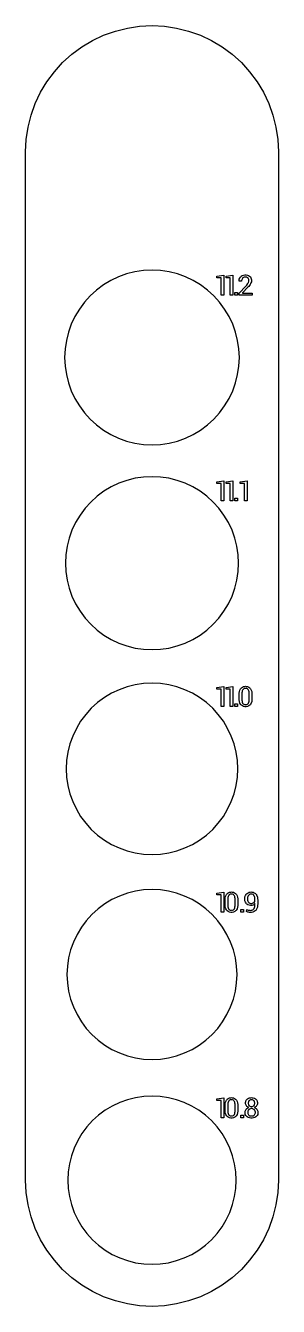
# Model space of a CAD drawing. Header units: millimetres. Extents: x -16 to 16, y -16 to 148.
import ezdxf

# ---------------------------------------------------------------- set-up
doc = ezdxf.new("R2010")
doc.units = ezdxf.units.MM

msp = doc.modelspace()

# ---------------------------------------------------------------- linework, layer by layer
at = {"color": 1}
for points in [[(-14.29, 139.64), (-13.47, 141), (-12.52, 142.28), (-11.46, 143.46), (-10.28, 144.52), (-9, 145.47), (-7.64, 146.29), (-6.2, 146.97), (-4.7, 147.5), (-3.16, 147.89), (-1.59, 148.12), (0, 148.2), (1.59, 148.12), (3.16, 147.89), (4.7, 147.5), (6.2, 146.97), (7.64, 146.29), (9, 145.47), (10.28, 144.52), (11.46, 143.46), (12.52, 142.28), (13.47, 141), (14.29, 139.64), (14.97, 138.2), (15.5, 136.7), (15.89, 135.16), (16.12, 133.59), (16.2, 132), (16.2, 0), (16.12, -1.59), (15.89, -3.16), (15.5, -4.7), (14.97, -6.2), (14.29, -7.64), (13.47, -9), (12.52, -10.28), (11.46, -11.46), (10.28, -12.52), (9, -13.47), (7.64, -14.29), (6.2, -14.97), (4.7, -15.5), (3.16, -15.89), (1.59, -16.12), (0, -16.2), (-1.59, -16.12), (-3.16, -15.89), (-4.7, -15.5), (-6.2, -14.97), (-7.64, -14.29), (-9, -13.47), (-10.28, -12.52), (-11.46, -11.46), (-12.52, -10.28), (-13.47, -9), (-14.29, -7.64), (-14.97, -6.2), (-15.5, -4.7), (-15.89, -3.16), (-16.12, -1.59), (-16.2, 0), (-16.2, 132), (-16.12, 133.59), (-15.89, 135.16), (-15.5, 136.7), (-14.97, 138.2), (-14.29, 139.64)], [(11.15, 106.7), (10.98, 107.79), (10.72, 108.85), (10.35, 109.89), (9.88, 110.88), (9.31, 111.82), (8.66, 112.71), (7.92, 113.52), (7.11, 114.26), (6.22, 114.91), (5.28, 115.48), (4.29, 115.95), (3.25, 116.32), (2.19, 116.58), (1.1, 116.75), (0, 116.8), (-1.1, 116.75), (-2.19, 116.58), (-3.25, 116.32), (-4.29, 115.95), (-5.28, 115.48), (-6.22, 114.91), (-7.11, 114.26), (-7.92, 113.52), (-8.66, 112.71), (-9.31, 111.82), (-9.88, 110.88), (-10.35, 109.89), (-10.72, 108.85), (-10.98, 107.79), (-11.15, 106.7), (-11.2, 105.6), (-11.15, 104.5), (-10.98, 103.41), (-10.72, 102.35), (-10.35, 101.31), (-9.88, 100.32), (-9.31, 99.38), (-8.66, 98.49), (-7.92, 97.68), (-7.11, 96.94), (-6.22, 96.29), (-5.28, 95.72), (-4.29, 95.25), (-3.25, 94.88), (-2.19, 94.62), (-1.1, 94.45), (0, 94.4), (1.1, 94.45), (2.19, 94.62), (3.25, 94.88), (4.29, 95.25), (5.28, 95.72), (6.22, 96.29), (7.11, 96.94), (7.92, 97.68), (8.66, 98.49), (9.31, 99.38), (9.88, 100.32), (10.35, 101.31), (10.72, 102.35), (10.98, 103.41), (11.15, 104.5), (11.2, 105.6), (11.15, 106.7)], [(10.89, 81.37), (10.62, 82.42), (10.26, 83.45), (9.79, 84.43), (9.23, 85.37), (8.58, 86.24), (7.85, 87.05), (7.04, 87.78), (6.17, 88.43), (5.23, 88.99), (4.25, 89.46), (3.22, 89.82), (2.17, 90.09), (1.09, 90.25), (0, 90.3), (-1.09, 90.25), (-2.17, 90.09), (-3.22, 89.82), (-4.25, 89.46), (-5.23, 88.99), (-6.17, 88.43), (-7.04, 87.78), (-7.85, 87.05), (-8.58, 86.24), (-9.23, 85.37), (-9.79, 84.43), (-10.26, 83.45), (-10.62, 82.42), (-10.89, 81.37), (-11.05, 80.29), (-11.1, 79.2), (-11.05, 78.11), (-10.89, 77.03), (-10.62, 75.98), (-10.26, 74.95), (-9.79, 73.97), (-9.23, 73.03), (-8.58, 72.16), (-7.85, 71.35), (-7.04, 70.62), (-6.17, 69.97), (-5.23, 69.41), (-4.25, 68.94), (-3.22, 68.58), (-2.17, 68.31), (-1.09, 68.15), (0, 68.1), (1.09, 68.15), (2.17, 68.31), (3.22, 68.58), (4.25, 68.94), (5.23, 69.41), (6.17, 69.97), (7.04, 70.62), (7.85, 71.35), (8.58, 72.16), (9.23, 73.03), (9.79, 73.97), (10.26, 74.95), (10.62, 75.98), (10.89, 77.03), (11.05, 78.11), (11.1, 79.2), (11.05, 80.29), (10.89, 81.37)], [(10.53, 55.99), (10.16, 57.01), (9.7, 57.99), (9.15, 58.91), (8.5, 59.78), (7.78, 60.58), (6.98, 61.3), (6.11, 61.95), (5.19, 62.5), (4.21, 62.96), (3.19, 63.33), (2.15, 63.59), (1.08, 63.75), (0, 63.8), (-1.08, 63.75), (-2.15, 63.59), (-3.19, 63.33), (-4.21, 62.96), (-5.19, 62.5), (-6.11, 61.95), (-6.98, 61.3), (-7.78, 60.58), (-8.5, 59.78), (-9.15, 58.91), (-9.7, 57.99), (-10.16, 57.01), (-10.53, 55.99), (-10.79, 54.95), (-10.95, 53.88), (-11, 52.8), (-10.95, 51.72), (-10.79, 50.65), (-10.53, 49.61), (-10.16, 48.59), (-9.7, 47.61), (-9.15, 46.69), (-8.5, 45.82), (-7.78, 45.02), (-6.98, 44.3), (-6.11, 43.65), (-5.19, 43.1), (-4.21, 42.64), (-3.19, 42.27), (-2.15, 42.01), (-1.08, 41.85), (0, 41.8), (1.08, 41.85), (2.15, 42.01), (3.19, 42.27), (4.21, 42.64), (5.19, 43.1), (6.11, 43.65), (6.98, 44.3), (7.78, 45.02), (8.5, 45.82), (9.15, 46.69), (9.7, 47.61), (10.16, 48.59), (10.53, 49.61), (10.79, 50.65), (10.95, 51.72), (11, 52.8), (10.95, 53.88), (10.79, 54.95), (10.53, 55.99)], [(10.07, 30.57), (9.61, 31.54), (9.06, 32.46), (8.43, 33.31), (7.71, 34.11), (6.91, 34.83), (6.06, 35.46), (5.14, 36.01), (4.17, 36.47), (3.16, 36.83), (2.13, 37.09), (1.07, 37.25), (0, 37.3), (-1.07, 37.25), (-2.13, 37.09), (-3.16, 36.83), (-4.17, 36.47), (-5.14, 36.01), (-6.06, 35.46), (-6.91, 34.83), (-7.71, 34.11), (-8.43, 33.31), (-9.06, 32.46), (-9.61, 31.54), (-10.07, 30.57), (-10.43, 29.56), (-10.69, 28.53), (-10.85, 27.47), (-10.9, 26.4), (-10.85, 25.33), (-10.69, 24.27), (-10.43, 23.24), (-10.07, 22.23), (-9.61, 21.26), (-9.06, 20.34), (-8.43, 19.49), (-7.71, 18.69), (-6.91, 17.97), (-6.06, 17.34), (-5.14, 16.79), (-4.17, 16.33), (-3.16, 15.97), (-2.13, 15.71), (-1.07, 15.55), (0, 15.5), (1.07, 15.55), (2.13, 15.71), (3.16, 15.97), (4.17, 16.33), (5.14, 16.79), (6.06, 17.34), (6.91, 17.97), (7.71, 18.69), (8.43, 19.49), (9.06, 20.34), (9.61, 21.26), (10.07, 22.23), (10.43, 23.24), (10.69, 24.27), (10.85, 25.33), (10.9, 26.4), (10.85, 27.47), (10.69, 28.53), (10.43, 29.56), (10.07, 30.57)], [(9.52, 5.09), (8.98, 6), (8.35, 6.85), (7.64, 7.64), (6.85, 8.35), (6, 8.98), (5.09, 9.52), (4.13, 9.98), (3.14, 10.33), (2.11, 10.59), (1.06, 10.75), (0, 10.8), (-1.06, 10.75), (-2.11, 10.59), (-3.14, 10.33), (-4.13, 9.98), (-5.09, 9.52), (-6, 8.98), (-6.85, 8.35), (-7.64, 7.64), (-8.35, 6.85), (-8.98, 6), (-9.52, 5.09), (-9.98, 4.13), (-10.33, 3.14), (-10.59, 2.11), (-10.75, 1.06), (-10.8, 0), (-10.75, -1.06), (-10.59, -2.11), (-10.33, -3.14), (-9.98, -4.13), (-9.52, -5.09), (-8.98, -6), (-8.35, -6.85), (-7.64, -7.64), (-6.85, -8.35), (-6, -8.98), (-5.09, -9.52), (-4.13, -9.98), (-3.14, -10.33), (-2.11, -10.59), (-1.06, -10.75), (0, -10.8), (1.06, -10.75), (2.11, -10.59), (3.14, -10.33), (4.13, -9.98), (5.09, -9.52), (6, -8.98), (6.85, -8.35), (7.64, -7.64), (8.35, -6.85), (8.98, -6), (9.52, -5.09), (9.98, -4.13), (10.33, -3.14), (10.59, -2.11), (10.75, -1.06), (10.8, 0), (10.75, 1.06), (10.59, 2.11), (10.33, 3.14), (9.98, 4.13), (9.52, 5.09)]]:
    msp.add_lwpolyline(points, dxfattribs=at)
at = {"color": 0}
for points in [[(8.85, 115.82), (8.33, 115.81), (8.33, 116.06), (9.2, 116.16), (9.2, 113.6), (8.85, 113.6), (8.85, 115.82)], [(10.02, 115.82), (9.5, 115.81), (9.5, 116.06), (10.37, 116.16), (10.37, 113.6), (10.02, 113.6), (10.02, 115.82)], [(11.19, 113.84), (12.03, 114.77), (12.14, 114.89), (12.29, 115.09), (12.34, 115.17), (12.37, 115.24), (12.41, 115.39), (12.42, 115.47), (12.42, 115.52), (12.4, 115.61), (12.37, 115.69), (12.33, 115.76), (12.31, 115.79), (12.28, 115.82), (12.21, 115.87), (12.14, 115.91), (12.05, 115.92), (12.01, 115.92), (11.95, 115.92), (11.83, 115.9), (11.73, 115.87), (11.65, 115.82), (11.62, 115.79), (11.59, 115.75), (11.54, 115.67), (11.51, 115.57), (11.49, 115.47), (11.49, 115.41), (11.16, 115.41), (11.16, 115.42), (11.16, 115.5), (11.18, 115.65), (11.24, 115.79), (11.32, 115.91), (11.38, 115.97), (11.44, 116.02), (11.57, 116.11), (11.73, 116.16), (11.91, 116.19), (12.01, 116.2), (12.09, 116.19), (12.25, 116.17), (12.39, 116.12), (12.51, 116.04), (12.56, 115.99), (12.61, 115.94), (12.68, 115.83), (12.73, 115.7), (12.76, 115.56), (12.76, 115.48), (12.76, 115.43), (12.75, 115.33), (12.69, 115.17), (12.64, 115.06), (12.57, 114.96), (12.4, 114.73), (12.29, 114.61), (11.62, 113.88), (11.62, 113.87), (12.85, 113.87), (12.85, 113.6), (11.19, 113.6), (11.19, 113.84)], [(10.62, 113.96), (10.97, 113.96), (10.97, 113.6), (10.62, 113.6), (10.62, 113.96)], [(8.85, 89.42), (8.33, 89.41), (8.33, 89.66), (9.2, 89.76), (9.2, 87.2), (8.85, 87.2), (8.85, 89.42)], [(10.02, 89.42), (9.5, 89.41), (9.5, 89.66), (10.37, 89.76), (10.37, 87.2), (10.02, 87.2), (10.02, 89.42)], [(11.84, 89.42), (11.31, 89.41), (11.31, 89.66), (12.18, 89.76), (12.18, 87.2), (11.84, 87.2), (11.84, 89.42)], [(10.62, 87.56), (10.97, 87.56), (10.97, 87.2), (10.62, 87.2), (10.62, 87.56)], [(8.85, 63.02), (8.33, 63.01), (8.33, 63.26), (9.2, 63.36), (9.2, 60.8), (8.85, 60.8), (8.85, 63.02)], [(10.02, 63.02), (9.5, 63.01), (9.5, 63.26), (10.37, 63.36), (10.37, 60.8), (10.02, 60.8), (10.02, 63.02)], [(12.81, 61.66), (12.78, 61.44), (12.73, 61.25), (12.65, 61.09), (12.6, 61.02), (12.54, 60.96), (12.41, 60.87), (12.26, 60.8), (12.09, 60.77), (12, 60.76), (11.91, 60.77), (11.74, 60.8), (11.59, 60.87), (11.46, 60.96), (11.4, 61.02), (11.35, 61.09), (11.27, 61.25), (11.22, 61.44), (11.19, 61.66), (11.19, 61.78), (11.19, 62.38), (11.19, 62.5), (11.22, 62.72), (11.27, 62.9), (11.35, 63.06), (11.4, 63.13), (11.46, 63.19), (11.59, 63.29), (11.74, 63.36), (11.91, 63.39), (12, 63.4), (12.09, 63.39), (12.26, 63.36), (12.41, 63.29), (12.54, 63.19), (12.6, 63.13), (12.65, 63.06), (12.73, 62.9), (12.78, 62.72), (12.81, 62.5), (12.81, 62.38), (12.81, 61.78), (12.81, 61.66)], [(12.47, 62.54), (12.45, 62.68), (12.42, 62.81), (12.38, 62.91), (12.35, 62.96), (12.32, 63), (12.24, 63.06), (12.16, 63.1), (12.05, 63.12), (12, 63.12), (11.94, 63.12), (11.84, 63.1), (11.76, 63.06), (11.68, 63), (11.65, 62.96), (11.62, 62.91), (11.58, 62.81), (11.55, 62.68), (11.53, 62.54), (11.53, 62.46), (11.53, 61.71), (11.53, 61.62), (11.55, 61.48), (11.58, 61.35), (11.62, 61.25), (11.65, 61.2), (11.68, 61.16), (11.76, 61.1), (11.85, 61.06), (11.95, 61.04), (12, 61.03), (12.06, 61.04), (12.16, 61.06), (12.25, 61.1), (12.32, 61.16), (12.35, 61.2), (12.38, 61.25), (12.42, 61.35), (12.45, 61.48), (12.47, 61.62), (12.47, 61.71), (12.47, 62.46), (12.47, 62.54)], [(10.62, 61.16), (10.97, 61.16), (10.97, 60.8), (10.62, 60.8), (10.62, 61.16)], [(8.85, 36.62), (8.33, 36.61), (8.33, 36.86), (9.2, 36.96), (9.2, 34.4), (8.85, 34.4), (8.85, 36.62)], [(10.99, 35.26), (10.97, 35.04), (10.91, 34.85), (10.83, 34.69), (10.78, 34.62), (10.72, 34.56), (10.6, 34.47), (10.45, 34.4), (10.28, 34.37), (10.19, 34.36), (10.09, 34.37), (9.92, 34.4), (9.78, 34.47), (9.65, 34.56), (9.59, 34.62), (9.54, 34.69), (9.45, 34.85), (9.4, 35.04), (9.37, 35.26), (9.37, 35.38), (9.37, 35.98), (9.37, 36.1), (9.4, 36.32), (9.45, 36.5), (9.54, 36.66), (9.59, 36.73), (9.64, 36.79), (9.77, 36.89), (9.92, 36.96), (10.09, 36.99), (10.18, 37), (10.27, 36.99), (10.44, 36.96), (10.59, 36.89), (10.72, 36.79), (10.78, 36.73), (10.83, 36.66), (10.91, 36.5), (10.97, 36.32), (10.99, 36.1), (11, 35.98), (11, 35.38), (10.99, 35.26)], [(10.65, 36.14), (10.63, 36.28), (10.6, 36.41), (10.56, 36.51), (10.53, 36.56), (10.5, 36.6), (10.43, 36.66), (10.34, 36.7), (10.24, 36.72), (10.18, 36.72), (10.13, 36.72), (10.03, 36.7), (9.94, 36.66), (9.87, 36.6), (9.83, 36.56), (9.81, 36.51), (9.76, 36.41), (9.73, 36.28), (9.72, 36.14), (9.71, 36.06), (9.71, 35.31), (9.72, 35.22), (9.73, 35.08), (9.76, 34.95), (9.81, 34.85), (9.84, 34.8), (9.87, 34.76), (9.94, 34.7), (10.03, 34.66), (10.13, 34.64), (10.19, 34.63), (10.24, 34.64), (10.34, 34.66), (10.43, 34.7), (10.5, 34.76), (10.53, 34.8), (10.56, 34.85), (10.61, 34.95), (10.64, 35.08), (10.65, 35.22), (10.65, 35.31), (10.65, 36.06), (10.65, 36.14)], [(12.71, 34.64), (12.82, 34.66), (12.92, 34.71), (13.01, 34.78), (13.05, 34.83), (13.09, 34.88), (13.14, 35), (13.18, 35.14), (13.2, 35.3), (13.2, 35.39), (13.2, 35.51), (13.16, 35.45), (13.05, 35.36), (12.99, 35.32), (12.92, 35.29), (12.78, 35.26), (12.7, 35.26), (12.61, 35.26), (12.44, 35.29), (12.29, 35.35), (12.17, 35.43), (12.11, 35.49), (12.06, 35.55), (11.98, 35.68), (11.92, 35.84), (11.9, 36.02), (11.89, 36.12), (11.9, 36.21), (11.92, 36.39), (11.98, 36.55), (12.07, 36.69), (12.12, 36.75), (12.18, 36.81), (12.31, 36.9), (12.45, 36.96), (12.6, 36.99), (12.68, 37), (12.78, 36.99), (12.96, 36.96), (13.12, 36.9), (13.26, 36.8), (13.32, 36.75), (13.37, 36.68), (13.46, 36.52), (13.52, 36.34), (13.54, 36.13), (13.55, 36.01), (13.55, 35.4), (13.54, 35.28), (13.51, 35.06), (13.45, 34.86), (13.36, 34.7), (13.3, 34.63), (13.23, 34.57), (13.09, 34.47), (12.92, 34.4), (12.74, 34.37), (12.64, 34.36), (12.51, 34.37), (12.37, 34.39), (12.3, 34.4), (12.18, 34.44), (12.12, 34.47), (12.17, 34.73), (12.22, 34.71), (12.33, 34.67), (12.39, 34.66), (12.51, 34.64), (12.64, 34.63), (12.71, 34.64)], [(12.79, 35.53), (12.95, 35.58), (13.02, 35.61), (13.08, 35.66), (13.17, 35.76), (13.2, 35.82), (13.2, 36.04), (13.2, 36.13), (13.18, 36.27), (13.15, 36.4), (13.1, 36.51), (13.07, 36.55), (13.04, 36.59), (12.96, 36.66), (12.86, 36.7), (12.76, 36.72), (12.7, 36.72), (12.65, 36.72), (12.56, 36.7), (12.48, 36.66), (12.41, 36.59), (12.37, 36.55), (12.34, 36.51), (12.29, 36.41), (12.26, 36.3), (12.24, 36.18), (12.24, 36.12), (12.24, 36.05), (12.26, 35.94), (12.29, 35.83), (12.33, 35.73), (12.36, 35.69), (12.39, 35.65), (12.47, 35.59), (12.55, 35.55), (12.65, 35.53), (12.7, 35.53), (12.79, 35.53)], [(11.38, 34.76), (11.73, 34.76), (11.73, 34.4), (11.38, 34.4), (11.38, 34.76)], [(8.85, 10.22), (8.33, 10.21), (8.33, 10.46), (9.2, 10.56), (9.2, 8), (8.85, 8), (8.85, 10.22)], [(10.99, 8.86), (10.97, 8.64), (10.91, 8.45), (10.83, 8.29), (10.78, 8.22), (10.72, 8.16), (10.6, 8.07), (10.45, 8), (10.28, 7.97), (10.19, 7.96), (10.09, 7.97), (9.92, 8), (9.78, 8.07), (9.65, 8.16), (9.59, 8.22), (9.54, 8.29), (9.45, 8.45), (9.4, 8.64), (9.37, 8.86), (9.37, 8.98), (9.37, 9.58), (9.37, 9.7), (9.4, 9.92), (9.45, 10.1), (9.54, 10.26), (9.59, 10.33), (9.64, 10.39), (9.77, 10.49), (9.92, 10.56), (10.09, 10.59), (10.18, 10.6), (10.27, 10.59), (10.44, 10.56), (10.59, 10.49), (10.72, 10.39), (10.78, 10.33), (10.83, 10.26), (10.91, 10.1), (10.97, 9.92), (10.99, 9.7), (11, 9.58), (11, 8.98), (10.99, 8.86)], [(10.65, 9.74), (10.63, 9.88), (10.6, 10.01), (10.56, 10.11), (10.53, 10.16), (10.5, 10.2), (10.43, 10.26), (10.34, 10.3), (10.24, 10.32), (10.18, 10.32), (10.13, 10.32), (10.03, 10.3), (9.94, 10.26), (9.87, 10.2), (9.83, 10.16), (9.81, 10.11), (9.76, 10.01), (9.73, 9.88), (9.72, 9.74), (9.71, 9.66), (9.71, 8.91), (9.72, 8.82), (9.73, 8.68), (9.76, 8.55), (9.81, 8.45), (9.84, 8.4), (9.87, 8.36), (9.94, 8.3), (10.03, 8.26), (10.13, 8.24), (10.19, 8.23), (10.24, 8.24), (10.34, 8.26), (10.43, 8.3), (10.5, 8.36), (10.53, 8.4), (10.56, 8.45), (10.61, 8.55), (10.64, 8.68), (10.65, 8.82), (10.65, 8.91), (10.65, 9.66), (10.65, 9.74)], [(13.52, 9.89), (13.51, 9.79), (13.48, 9.66), (13.44, 9.58), (13.41, 9.54), (13.35, 9.47), (13.2, 9.36), (13.1, 9.32), (13.21, 9.27), (13.35, 9.19), (13.42, 9.11), (13.46, 9.07), (13.49, 9.03), (13.54, 8.94), (13.57, 8.85), (13.59, 8.75), (13.59, 8.69), (13.59, 8.61), (13.56, 8.45), (13.5, 8.31), (13.41, 8.2), (13.36, 8.15), (13.3, 8.11), (13.17, 8.04), (13.02, 7.99), (12.85, 7.97), (12.76, 7.96), (12.67, 7.97), (12.5, 7.99), (12.35, 8.04), (12.21, 8.11), (12.15, 8.15), (12.1, 8.2), (12.02, 8.31), (11.96, 8.45), (11.93, 8.61), (11.93, 8.69), (11.93, 8.75), (11.94, 8.85), (11.98, 8.94), (12.02, 9.03), (12.06, 9.07), (12.09, 9.11), (12.17, 9.19), (12.3, 9.27), (12.41, 9.32), (12.32, 9.36), (12.17, 9.47), (12.11, 9.54), (12.06, 9.62), (12, 9.79), (12, 9.89), (12, 9.97), (12.03, 10.12), (12.08, 10.25), (12.16, 10.36), (12.21, 10.41), (12.26, 10.46), (12.38, 10.52), (12.52, 10.57), (12.67, 10.59), (12.76, 10.6), (12.84, 10.59), (12.99, 10.57), (13.13, 10.52), (13.25, 10.46), (13.31, 10.41), (13.36, 10.36), (13.44, 10.25), (13.49, 10.12), (13.52, 9.97), (13.52, 9.89)], [(13.17, 9.93), (13.16, 10.02), (13.13, 10.1), (13.08, 10.17), (13.06, 10.2), (13.03, 10.23), (12.96, 10.28), (12.88, 10.31), (12.8, 10.32), (12.76, 10.32), (12.71, 10.32), (12.63, 10.31), (12.55, 10.28), (12.49, 10.23), (12.46, 10.2), (12.43, 10.17), (12.39, 10.1), (12.36, 10.02), (12.35, 9.93), (12.34, 9.88), (12.35, 9.84), (12.36, 9.75), (12.39, 9.67), (12.43, 9.6), (12.46, 9.57), (12.49, 9.54), (12.56, 9.5), (12.63, 9.47), (12.71, 9.46), (12.76, 9.45), (12.81, 9.46), (12.89, 9.47), (12.96, 9.5), (13.03, 9.54), (13.06, 9.57), (13.09, 9.6), (13.13, 9.67), (13.16, 9.75), (13.17, 9.84), (13.18, 9.88), (13.17, 9.93)], [(11.38, 8.36), (11.73, 8.36), (11.73, 8), (11.38, 8), (11.38, 8.36)], [(13.25, 8.7), (13.25, 8.75), (13.23, 8.85), (13.19, 8.93), (13.14, 9.01), (13.11, 9.05), (13.07, 9.08), (12.99, 9.13), (12.91, 9.16), (12.81, 9.18), (12.76, 9.18), (12.7, 9.18), (12.61, 9.16), (12.52, 9.13), (12.44, 9.08), (12.41, 9.05), (12.37, 9.01), (12.32, 8.93), (12.29, 8.85), (12.27, 8.75), (12.27, 8.7), (12.27, 8.65), (12.29, 8.55), (12.32, 8.46), (12.37, 8.39), (12.41, 8.36), (12.44, 8.33), (12.52, 8.28), (12.61, 8.25), (12.71, 8.24), (12.76, 8.23), (12.81, 8.24), (12.91, 8.25), (13, 8.28), (13.08, 8.33), (13.11, 8.36), (13.14, 8.39), (13.19, 8.46), (13.23, 8.55), (13.25, 8.65), (13.25, 8.7)]]:
    msp.add_lwpolyline(points, dxfattribs=at)

doc.saveas('drawing.dxf')
